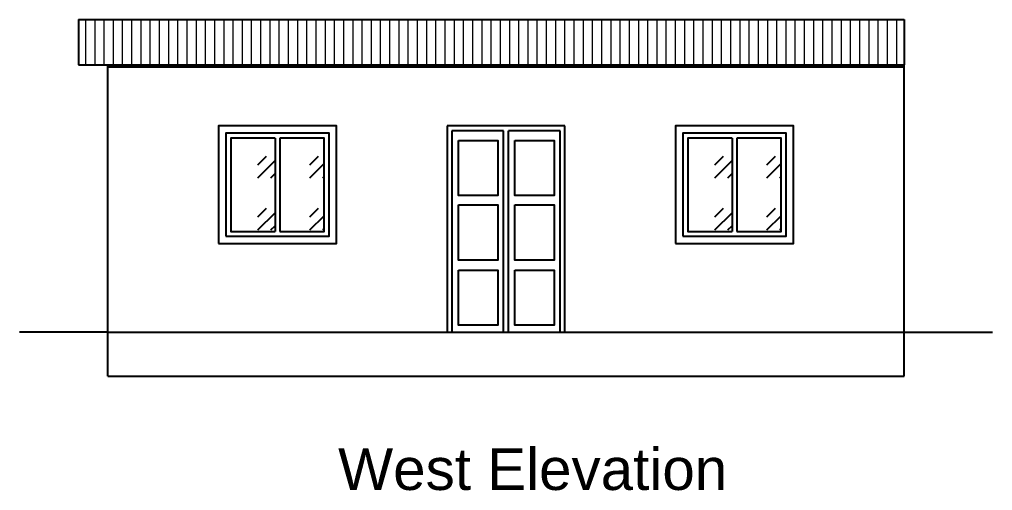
# Model space of a CAD drawing. Header units: inches. Extents: x 352533 to 378079, y -36324 to -23949.
# Drawn here: x 362224.8 to 362620.8, y -30780.5 to -30588.5 of the extents above; entities that cross this region are included whole.
import ezdxf

# ---------------------------------------------------------------- set-up
doc = ezdxf.new("R2010")
doc.units = ezdxf.units.IN
doc.header["$LTSCALE"] = 2
doc.header["$MEASUREMENT"] = 0
doc.layers.get('0').update_dxf_attribs({"linetype": 'CONTINUOUS'})
doc.layers.add('door', color=20, linetype='CONTINUOUS', lineweight=35)
doc.layers.add('steps', color=253, linetype='CONTINUOUS', lineweight=20)
doc.styles.get("Standard").update_dxf_attribs({"font": 'ARIALN.TTF'})
pattern_1 = [(45, (-4.618, 6e-10), (21.21320344, 0), [12.5, -17.5]), (45, (0.685, 6e-10), (21.21320344, 0), [5, -25]), (45, (-4.618, 5.303), (21.21320344, 0), [5, -25])]
pattern_2 = [(45, (-190.618, 8e-10), (21.21320344, 0), [12.5, -17.5]), (45, (-185.315, 8e-10), (21.21320344, 0), [5, -25]), (45, (-190.618, 5.303), (21.21320344, 0), [5, -25])]

msp = doc.modelspace()

# ---------------------------------------------------------------- hatches: boundary and pattern name
at = {"layer": 'door', "ltscale": 0.5}
h = msp.add_hatch(dxfattribs=at)
h.set_pattern_fill('GOST_GLASS', color=256, scale=2.5)
h.set_pattern_definition(pattern_2)
h.paths.add_polyline_path([(362328.84, -30636.87), (362310.84, -30636.87), (362310.84, -30674.87), (362328.84, -30674.87)])
h = msp.add_hatch(dxfattribs=at)
h.set_pattern_fill('GOST_GLASS', color=256, scale=2.5)
h.set_pattern_definition(pattern_2)
h.paths.add_polyline_path([(362348.84, -30636.87), (362330.84, -30636.87), (362330.84, -30674.87), (362348.84, -30674.87)])
h = msp.add_hatch(dxfattribs=at)
h.set_pattern_fill('GOST_GLASS', color=256, scale=2.5)
h.set_pattern_definition(pattern_1)
h.paths.add_polyline_path([(362514.84, -30636.87), (362496.84, -30636.87), (362496.84, -30674.87), (362514.84, -30674.87)])
h = msp.add_hatch(dxfattribs=at)
h.set_pattern_fill('GOST_GLASS', color=256, scale=2.5)
h.set_pattern_definition(pattern_1)
h.paths.add_polyline_path([(362534.84, -30636.87), (362516.84, -30636.87), (362516.84, -30674.87), (362534.84, -30674.87)])
at = {"layer": 'steps', "ltscale": 0.3}
h = msp.add_hatch(dxfattribs=at)
h.set_pattern_fill('ANSI31', scale=30, angle=45)
h.set_pattern_definition([(90, (485.5832, 0), (-3.75, 0), [])])
h.paths.add_polyline_path([(362248.84, -30588.53), (362248.84, -30607.02), (362584.84, -30607.02), (362584.84, -30588.53)])

# ---------------------------------------------------------------- linework, layer by layer
at = {"layer": 'door', "ltscale": 0.5}
for p, q in [((362248.84, -30588.53), (362248.84, -30607.02)), ((362248.84, -30588.53), (362584.84, -30588.53)), ((362584.84, -30588.53), (362584.84, -30607.02)), ((362248.84, -30607.02), (362584.84, -30607.02)), ((362260.84, -30715.87), (362260.84, -30607.02)), ((362260.84, -30607.87), (362584.84, -30607.87)), ((362584.84, -30715.87), (362584.84, -30607.02)), ((362398.84, -30631.87), (362398.84, -30715.87)), ((362446.84, -30631.87), (362398.84, -30631.87)), ((362398.84, -30631.87), (362398.84, -30715.87)), ((362446.84, -30631.87), (362398.84, -30631.87)), ((362400.84, -30633.87), (362400.84, -30715.87)), ((362421.84, -30633.87), (362400.84, -30633.87)), ((362400.84, -30633.87), (362400.84, -30715.87)), ((362421.84, -30633.87), (362400.84, -30633.87)), ((362421.84, -30715.87), (362421.84, -30633.87)), ((362444.84, -30633.87), (362423.84, -30633.87)), ((362444.84, -30633.87), (362423.84, -30633.87)), ((362423.84, -30715.87), (362423.84, -30633.87)), ((362444.84, -30715.87), (362444.84, -30633.87)), ((362444.84, -30715.87), (362444.84, -30633.87)), ((362446.84, -30715.87), (362446.84, -30631.87)), ((362446.84, -30715.87), (362446.84, -30631.87)), ((362328.84, -30636.87), (362328.84, -30674.87)), ((362330.84, -30636.87), (362330.84, -30674.87)), ((362514.84, -30636.87), (362514.84, -30674.87)), ((362516.84, -30636.87), (362516.84, -30674.87)), ((362260.84, -30715.87), (362224.84, -30715.87)), ((362260.84, -30715.87), (362584.84, -30715.87)), ((362260.84, -30733.87), (362260.84, -30715.87)), ((362398.84, -30715.87), (362446.84, -30715.87)), ((362584.84, -30715.87), (362620.84, -30715.87)), ((362584.84, -30733.87), (362584.84, -30715.87)), ((362260.84, -30733.87), (362584.84, -30733.87))]:
    msp.add_line(p, q, dxfattribs=at)
for points in [[(362305.84, -30679.87), (362353.84, -30679.87), (362353.84, -30631.87), (362305.84, -30631.87)], [(362491.84, -30679.87), (362539.84, -30679.87), (362539.84, -30631.87), (362491.84, -30631.87)], [(362308.84, -30676.87), (362350.84, -30676.87), (362350.84, -30634.87), (362308.84, -30634.87)], [(362403.46, -30637.79), (362419.48, -30637.79), (362419.48, -30660.29), (362403.46, -30660.29)], [(362426.46, -30637.79), (362442.48, -30637.79), (362442.48, -30660.29), (362426.46, -30660.29)], [(362494.84, -30676.87), (362536.84, -30676.87), (362536.84, -30634.87), (362494.84, -30634.87)], [(362403.46, -30664.1), (362419.48, -30664.1), (362419.48, -30686.59), (362403.46, -30686.59)], [(362426.46, -30664.1), (362442.48, -30664.1), (362442.48, -30686.59), (362426.46, -30686.59)], [(362403.46, -30690.65), (362419.48, -30690.65), (362419.48, -30713.14), (362403.46, -30713.14)], [(362426.46, -30690.65), (362442.48, -30690.65), (362442.48, -30713.14), (362426.46, -30713.14)]]:
    msp.add_lwpolyline(points, close=True, dxfattribs=at)
for points in [[(362328.84, -30636.87), (362310.84, -30636.87), (362310.84, -30674.87), (362328.84, -30674.87)], [(362330.84, -30674.87), (362348.84, -30674.87), (362348.84, -30636.87), (362330.84, -30636.87)], [(362514.84, -30636.87), (362496.84, -30636.87), (362496.84, -30674.87), (362514.84, -30674.87)], [(362516.84, -30674.87), (362534.84, -30674.87), (362534.84, -30636.87), (362516.84, -30636.87)]]:
    msp.add_lwpolyline(points, dxfattribs=at)

# ---------------------------------------------------------------- texts
at = {"color": 7, "linetype": 'ByBlock', "lineweight": 5, "insert": (362433.69, -30766.84), "char_height": 6, "width": 232.9624, "attachment_point": 5}
msp.add_mtext('{\\fArial CE|b0|i0|c238|p34;\\P\\fArial CE|b0|i0|c0|p34;\\H2.8333x;West Elevation}', dxfattribs=at)

doc.saveas('drawing.dxf')
